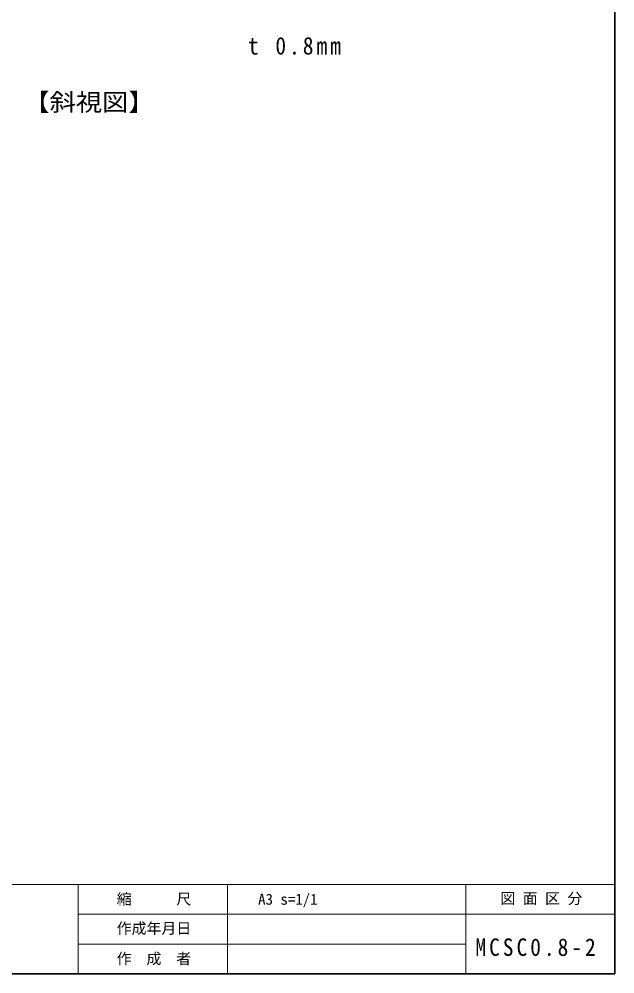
# Model space of a CAD drawing. Units: millimetres on the paper. Extents: x -405 to 411, y -913 to 286.
# Drawn here: x -109.5 to -9.6, y -912.7 to -752.7 of the extents above; entities that cross this region are included whole.
import ezdxf
from ezdxf.enums import TextEntityAlignment as Align

# ---------------------------------------------------------------- set-up
doc = ezdxf.new("R2010")
doc.units = ezdxf.units.MM
for name, color, linetype, lineweight in [('0-8_寸法線', 4, 'Continuous', 18), ('F-0_枠図面', 4, 'Continuous', 18), ('F-2_文字1', 4, 'Continuous', 18)]:
    doc.layers.add(name, color=color, linetype=linetype, lineweight=lineweight)
doc.layers.add('F-3_文字2', color=7, linetype='Continuous')
doc.styles.add('ＭＳ ゴシック', font='')
doc.styles.get('ＭＳ ゴシック').set_extended_font_data('MS Gothic')

msp = doc.modelspace()

# ---------------------------------------------------------------- linework, layer by layer
at = {"layer": 'F-0_枠図面', "color": 7, "lineweight": 35}
for p, q in [((-9.569, -912.729), (-9.569, -637.729)), ((-9.569, -907.729), (-9.569, -907.729))]:
    msp.add_line(p, q, dxfattribs=at)
at = {"layer": 'F-0_枠図面'}
for p, q in [((-399.069, -897.729), (-9.569, -897.729)), ((-99.569, -912.729), (-99.569, -897.729)), ((-74.569, -912.729), (-74.569, -897.729)), ((-34.569, -912.729), (-34.569, -897.729)), ((-99.569, -902.729), (-9.569, -902.729)), ((-99.569, -907.729), (-34.569, -907.729))]:
    msp.add_line(p, q, dxfattribs=at)
at = {"layer": 'F-0_枠図面', "color": 7, "lineweight": 35}
msp.add_lwpolyline([(-399.069, -637.729), (-399.069, -912.729), (-9.569, -912.729)], dxfattribs=at)

# ---------------------------------------------------------------- texts
at = {"layer": '0-8_寸法線', "color": 7, "style": 'ＭＳ ゴシック', "width": 1.1}
msp.add_text('【斜視図】', height=2.933, dxfattribs=at).set_placement((-108.771, -768.945), align=Align.BOTTOM_LEFT)
at = {"layer": '0-8_寸法線', "color": 7, "insert": (-71.109, -758.654), "char_height": 2.933, "attachment_point": 7, "style": 'ＭＳ ゴシック'}
msp.add_mtext('\\T1.28;\\W0.9;t\\~0.8mm', dxfattribs=at)
at = {"layer": 'F-2_文字1', "color": 7, "style": 'ＭＳ ゴシック'}
for s, p in [('縮\u3000\u3000\u3000尺', (-93.126, -901.628)), ('図 面 区 分', (-28.781, -901.545)), ('作成年月日', (-93.126, -906.555)), ('作\u3000成\u3000者', (-93.126, -911.628))]:
    msp.add_text(s, height=1.833, dxfattribs=at).set_placement(p, align=Align.BOTTOM_LEFT)
at = {"layer": 'F-3_文字2', "style": 'ＭＳ ゴシック'}
msp.add_text('A3 s=1/1', height=1.833, dxfattribs=at).set_placement((-69.409, -901.681), align=Align.BOTTOM_LEFT)
at = {"layer": 'F-3_文字2', "insert": (-32.968, -909.762), "char_height": 2.933, "attachment_point": 7, "style": 'ＭＳ ゴシック'}
msp.add_mtext('\\T1.28;\\W0.9;MCSC0.8-2', dxfattribs=at)

doc.saveas('drawing.dxf')
